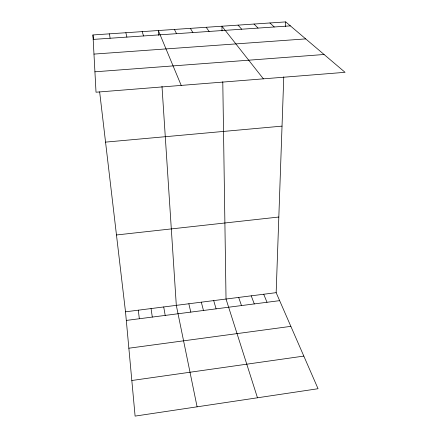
<?xml version="1.0" encoding="UTF-8"?>
<svg xmlns="http://www.w3.org/2000/svg" width="438" height="438" viewBox="0 0 438 438"><rect width="100%" height="100%" fill="white"/><g stroke="black" fill="none" stroke-linecap="round" stroke-linejoin="round"><path stroke-width="0.66" d="M99.64 91.871L125.509 311.812L135.101 416.1L318.048 388.725L276.159 292.661L283.769 76.874M285.543 26.57L285.707 21.9L92.944 34.958L96.021 92.21L345.056 72.319L285.707 21.9M131.827 380.502L303.819 356.089M128.854 348.215L290.848 326.354M126.297 320.43L279.641 300.649M125.509 311.812L276.159 292.661M116.47 234.976L278.825 217.029M105.547 142.12L282.028 126.128M94.92 71.81L324.082 54.498M93.973 54.093L305.713 38.894M93.184 39.409L290.378 25.869M269.934 22.968L274.254 26.975M254.051 24.046L258.02 28.087M238.058 25.125L241.666 29.209M263.38 78.84L221.951 26.22L222.022 30.939M206.21 27.282L209.101 31.448M190.366 28.355L192.89 32.56M174.406 29.439L176.563 33.682M181.206 85.405L158.337 30.529L158.649 35.297M263.725 294.237L266.999 302.28M251.231 295.831L254.281 303.923M238.666 297.424L241.497 305.571M142.158 31.624L143.565 35.949M257.473 397.792L226.03 299.034L222.783 81.742M213.7 300.599L216.093 308.845M201.305 302.176L203.473 310.476M125.87 32.724L126.894 37.093M188.844 303.758L190.787 312.108M197.095 406.825L176.311 305.352L161.983 86.231M163.713 306.95L165.208 315.409M151.05 308.566L152.309 317.074M109.462 33.835L110.097 38.248M138.309 310.181L139.339 318.744M92.944 34.958L93.486 39.579"/></g></svg>
